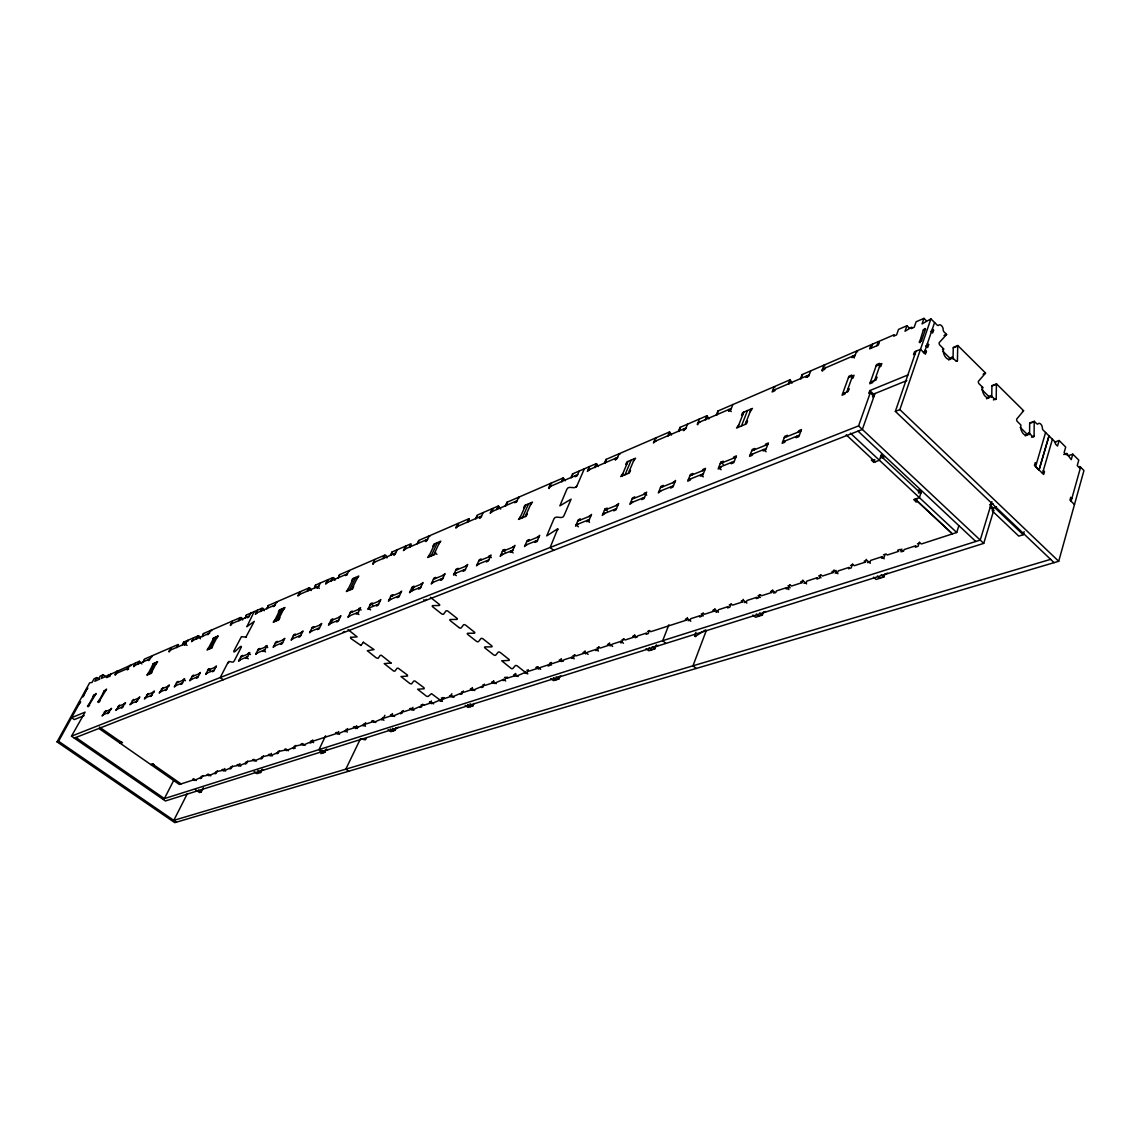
<?xml version="1.0" encoding="UTF-8"?>
<svg xmlns="http://www.w3.org/2000/svg" width="1141" height="1141" viewBox="0 0 1141 1141"><rect width="100%" height="100%" fill="white"/><g stroke="black" fill="none" stroke-linecap="round" stroke-linejoin="round"><path stroke-width="1.5" d="M1031.45 437.16L1034.088 436.204L1034.202 421.742A1.883 1.112 70 0 1 1034.274 421.3L1029.753 422.954A1.868 1.112 70 0 0 1029.681 423.397L1029.581 434.621M993.383 399.92L996.207 398.837L996.407 384.303A1.897 1.141 69.3 0 1 996.492 383.861L991.985 385.601A1.897 1.141 69.3 0 0 991.914 386.057L991.743 397.339M956.301 361.055L957.427 360.599L957.727 345.994A1.925 1.17 68.4 0 1 957.812 345.538L953.348 347.392A1.925 1.17 68.4 0 0 953.263 347.834L953.02 359.173M925.494 329.136L924.952 328.494L923.369 329.877L919.446 342.457L921.4 341.059L925.494 329.136L923.269 330.091M391.063 663.035L381.379 655.305L380.224 655.362L378.085 658.343L376.216 657.858L367.316 650.712L374.048 649.586L363.366 642.255M441.71 701.259L431.498 693.657L428.06 696.523L426.463 696.195L417.577 689.235L424.167 688.779L423.996 687.709L414.939 680.992L413.784 681.034L411.544 683.901L409.947 683.587L400.99 676.556L407.537 676.057L407.366 674.987L398.223 668.198L397.082 668.255L394.886 671.179L393.559 671.008L384.203 663.606L391.063 663.035M99.581 679.48L96.871 677.554L94.104 678.767L92.079 682.446L89.654 682.789L57.05 741.878L174.787 822.647L1058.705 561.286L1083.95 470.52L1079.857 466.469L1079.472 467.839L1077.232 465.614L1078.787 460.108L1072.811 454.175L1068.261 455.73M1071.085 501.241L1080.598 467.211M1072.811 454.175L1071.242 459.638L1066.764 453.49L1063.726 454.532M1066.764 453.49L1066.364 454.888L1064.111 452.635L1065.708 447.087L1059.133 440.512L1054.598 442.109M1042.517 473.33L1052.43 439.285M1039.052 469.935L1049.007 435.905L1039.052 469.964L1034.431 465.442L1035.258 462.59L1036.427 463.731M992.684 511.311L1018.785 536.127L1023.206 534.744L1024.119 531.62M1059.133 440.512L1057.522 446.074L1055.254 443.82L1055.639 442.48L1043.174 430.128A1.868 1.098 70.2 0 1 1042.375 428.132A3.737 2.211 70.1 0 0 1040.763 424.124A3.737 2.211 70.1 0 0 1038.053 423.839A1.868 1.112 70.1 0 1 1036.698 423.696L1034.274 421.3M1045.584 432.525L1035.586 466.569L1043.673 474.471L1044.5 471.632L1043.345 470.506M84.092 715.621L74.336 719.586L71.598 717.675L85.09 712.141L71.498 736.173L165.416 800.968L983.742 543.373L993.74 510.341L990.26 507.032M991.886 501.698L980.219 540.078L162.735 799.128M917.421 543.815L920.188 542.916L921.343 543.986L956.728 532.505L958.839 525.744M919.475 542.075L918.12 546.268L915.353 547.167L915.809 545.769L904.157 549.548L903.701 550.946L900.976 551.816L901.889 549.049M918.419 491.158L918.89 489.746L921.258 491.956L919.404 497.633L913.713 499.601L916.08 501.812L917.007 498.974M873.535 577.175L876.088 579.457L883.819 577.032L884.803 574.051L887.684 573.139M884.189 558.833L881.907 556.751L881.451 558.134L884.118 557.279L885.031 554.512M850.573 565.537L853.154 564.695L854.295 565.708L865.377 562.114L866.304 559.375M925.18 350.13L926.406 351.342L925.451 354.181L920.487 349.331L914.54 351.827L913.57 354.666L915.053 354.038M927.419 343.527L928.646 344.739L927.69 347.563L926.463 346.351M932.354 329.022L933.58 330.234L932.639 333.029L931.413 331.817M883.291 458.268L883.776 456.856L881.351 454.589L879.411 460.265L873.764 462.362L871.339 460.108L872.751 459.581M1054.07 562.656L895.357 411.388L899.864 409.605L930.913 318.881L937.146 325.071A1.925 1.17 67.9 0 0 938.615 325.285A3.851 2.339 68 0 1 941.539 325.698A3.851 2.339 68 0 1 943.193 329.82A1.925 1.17 68.1 0 0 944.035 331.888L946.588 334.427A1.94 1.17 68.1 0 1 946.402 334.769L939.2 342.628A1.94 1.184 68.3 0 0 939.742 344.996L943.607 348.846A6.746 4.108 68.5 0 0 946.231 357.96A6.746 4.108 68.5 0 0 952.122 357.233L955.744 360.813A1.925 1.17 68.6 0 0 957.427 360.599M924.21 352.968L934.579 322.518M852.627 563.825L851.243 567.904L848.647 568.746L849.118 567.391L838.207 570.914L837.751 572.269L835.198 573.096L836.125 570.4M895.357 411.388L916.023 351.2M821.021 577.859L818.767 575.863L821.263 575.05L822.404 576.048L833.13 572.568L834.057 569.872M873.764 462.362L874.748 459.538M926.392 320.764L923.953 318.353L922.056 323.901L930.913 318.881M909.363 328.137L906.938 325.741L905.013 331.261L911.759 327.167L911.288 328.551L914.198 327.282L916.123 321.762L923.953 318.353M820.593 574.85L819.423 578.202L816.913 579.015L817.384 577.674L806.83 581.097L806.359 582.423L803.892 583.222M71.498 736.173L858.574 425.893L870.255 392.832L873.977 396.383M874.591 380.552L880.381 364.179M872.551 396.968L873.55 394.13L906.824 380.566M875.004 393.474L862.354 429.43L74.293 738.099M790.214 587.829L787.975 585.861L790.399 585.076L791.512 586.06L801.909 582.694L802.85 580.027M907.851 374.99L869.827 390.579L868.814 393.417L870.255 392.832M873.165 381.151L872.665 382.563L869.799 383.747L876.588 364.592L879.44 363.394L878.955 364.778M876.887 345.723L878.342 341.615M871.025 348.247L872.494 344.154M788.902 589.583L786.662 587.629L786.192 588.956L788.616 588.171L789.8 584.848M854.324 357.96L852.512 356.22L852.013 357.575L854.766 356.391L856.734 350.972L857.647 351.827M752.932 615.042L755.542 617.267L762.359 615.127L763.386 612.289M760.362 597.47L758.137 595.559L760.491 594.789L761.603 595.759L771.673 592.493L772.628 589.854M845.367 392.647L844.868 394.044L842.072 395.2L848.947 376.245L851.714 375.075L851.215 376.459M846.765 392.076L852.612 375.874M557.892 529.709L557.749 528.825L550.176 547.466L553.656 550.347M527.085 673.689L517.429 666.059A1.469 0.713 23.2 0 0 515.276 665.659L512.751 668.626L511.482 668.683L501.698 660.796L508.658 660.439A1.469 0.713 23.4 0 0 508.815 659.256L500.329 652.566A1.469 0.727 23.5 0 0 498.175 652.153L495.693 655.191A1.469 0.713 23.6 0 1 493.554 654.777L485.053 648.088A1.469 0.713 23.8 0 1 485.182 646.89L491.514 646.89A1.469 0.727 23.7 0 0 491.643 645.706L483.085 638.931A1.469 0.727 23.9 0 0 480.931 638.546L478.493 641.627A1.469 0.727 23.9 0 1 476.353 641.228L467.767 634.467A1.469 0.727 24.1 0 1 467.881 633.255L474.2 633.226A1.483 0.727 24 0 0 474.314 632.014L465.685 625.197A1.483 0.727 24.2 0 0 463.531 624.797L461.135 627.935A1.483 0.727 24.3 0 1 458.982 627.536M759.963 594.547L758.765 597.827L756.426 598.583L756.911 597.271L746.998 600.48L746.514 601.792L744.203 602.534M729.227 604.944L731.509 604.202L732.622 605.144L742.377 601.992L743.333 599.382M796.675 436.276L796.161 437.673L798.857 436.604L801.453 429.601L798.757 430.685L798.244 432.082M822.575 371.067L821.976 370.511L823.959 365.149L824.857 365.99M821.976 370.511L824.643 369.356L825.143 368.015M731.053 603.946L729.855 607.183L727.573 607.911L728.058 606.627L718.459 609.736L717.974 611.02L715.721 611.747L716.277 612.218M807.486 376.844L806.587 376.002L806.088 377.343L808.712 376.202L810.723 370.868M785.322 440.84L784.794 442.237L782.141 443.293L784.751 436.347L787.404 435.277L786.891 436.661M906.938 325.741L898.523 329.392L896.598 334.898L893.731 336.124L894.216 334.755L802.08 374.605L800.568 378.598A1.84 1.17 18.8 0 0 800.968 378.898M801.339 377.899L802.465 374.904A1.826 1.17 18.7 0 1 802.08 374.605M706.265 630.417A1.569 0.742 -49.4 0 1 706.179 630.859L692.986 665.802L696.21 668.469M703.398 615.898L701.202 614.043L703.412 613.33L704.51 614.257L713.966 611.191L714.936 608.624M792.025 383.134L790.342 380.153A1.811 1.155 19.1 0 0 790.057 379.81L788.545 383.79A1.811 1.155 19.1 0 1 788.83 384.118L789.957 381.151M765.226 445.404L765.754 444.02L768.349 442.979L765.725 449.882L763.129 450.923L763.657 449.54L766.096 451.75M703.027 613.059L701.815 616.254L699.604 616.967L700.089 615.684L690.776 618.707L690.291 619.977L688.109 620.69M695.967 632.242L694.741 635.451A1.555 0.742 -49.5 0 0 695.34 636.35L695.725 636.692M752.689 453.947L752.161 455.316L749.594 456.343L752.233 449.483L754.8 448.456L754.272 449.825M647.617 631.458L649.714 630.773L650.784 631.672L686.426 620.119L687.395 617.581M774.867 387.341L774.154 386.685L772.129 391.948L774.668 390.864L775.181 389.537M745.216 424.395L751.234 408.963M731.752 462.347L731.224 463.717L733.734 462.704L736.387 455.887L733.877 456.913L733.349 458.268M668.868 624.797L662.693 640.7L665.959 643.41M741.479 425.964L747.498 410.546M646.091 648.587L648.744 650.769L654.806 648.872L656.389 644.822M722.752 462.547L723.28 461.192L720.798 462.191L718.145 468.965L720.627 467.967L721.155 466.612M737.756 427.518L743.789 412.129M649.429 630.474L648.202 633.597L646.134 634.268L646.619 633.013L637.848 635.865L635.295 637.762M702.514 470.705L703.056 469.365L705.48 468.38L702.813 475.112L700.389 476.082L700.916 474.727L703.327 476.852M728.999 411.302L728.928 409.462L731.267 411.601M728.414 410.76L730.825 409.719L732.879 404.542M622.002 639.773L624.027 639.117L625.097 640.001L633.74 637.191L634.724 634.724M621.089 642.968L623.813 638.803M690.662 478.849L690.134 480.19L687.738 481.145L690.405 474.471L692.801 473.501L692.273 474.841M790.057 379.81L717.917 411.017L716.377 414.868A1.74 1.07 20.7 0 0 716.762 415.153L717.917 412.258M708.932 418.904L707.206 416.094A1.726 1.055 21 0 0 706.921 415.766L705.38 419.617A1.726 1.055 21 0 1 705.666 419.931M706.051 418.975L707.206 416.094M620.561 642.54L621.046 641.299L623.457 643.282M697.693 424.752L699.191 419.118M597.114 647.86L599.082 647.218L600.137 648.088L608.552 645.364L609.536 642.925M697.122 424.224L699.975 421.942M671.093 486.708L670.551 488.034L672.905 487.093L675.586 480.461L672.705 482.729M683.787 430.728L683.73 428.945L684.6 429.715M683.202 430.214L685.513 429.216L687.581 424.138M598.34 651.083L596.215 649.357L595.716 650.57L597.684 649.942L598.911 646.904M661.181 490.687L658.314 492.941L661.01 486.351L663.32 485.41L662.793 486.722M572.925 655.718L574.836 655.091L575.891 655.947L584.064 653.294L585.048 650.883M706.921 415.766L680.007 427.419L678.453 431.212A1.712 1.027 21.5 0 0 678.824 431.483L679.993 428.645M87.886 688.123C83.764 692.359 79.399 705.38 87.044 688.579M642.226 498.303L641.684 499.615L643.966 498.703L646.662 492.142L643.852 494.367M671.464 435.021L669.738 432.296A1.683 1.013 21.8 0 0 669.453 431.983L667.899 435.762A1.683 1.013 21.8 0 1 668.184 436.076M668.569 435.12L669.738 432.296M574.18 658.87L572.069 657.173L571.57 658.386L573.481 657.772L574.722 654.763M656.175 440.811L653.422 443.022L655.505 438.016L656.189 438.629M550.761 678.496L553.485 680.649L558.905 678.952L559.974 676.371M632.627 502.154L629.846 504.365L632.556 497.847L634.795 496.934L634.253 498.246M551.502 665.018L549.42 663.349L551.274 662.75L552.315 663.591L560.26 661.01L561.258 658.628M628.32 473.372L634.496 458.682M614.286 509.514L613.744 510.811L615.94 509.927L618.664 503.452L615.912 505.634M551.203 662.408L549.962 665.374L548.108 665.973L548.607 664.789L540.777 667.328L538.438 669.097M604.987 513.25L602.263 515.418L604.987 508.986L607.155 508.102L606.613 509.385M621.774 476.125L627.949 461.463M625.04 474.756L631.215 460.08M537.867 666.743L537.111 668.512L536.327 667.1M615.541 460.065L615.498 458.34L616.34 459.081M527.855 673.818L525.787 672.177L525.288 673.361L527.085 672.776L528.326 669.838M526.8 670.195L529.395 671.022L537.111 668.512M614.97 459.566L617.096 458.653L619.192 453.719L619.877 454.318M504.55 677.426L507.089 678.239L514.605 675.814L515.604 673.475M514.605 675.814L513.564 675.001L515.604 673.832M588.856 516.559L591.537 514.42L588.813 520.809L586.674 521.665L587.216 520.396L589.54 522.35M507.089 678.239L507.588 677.084M578.202 524.004L575.549 526.129L578.287 519.768L580.384 518.927L579.842 520.196M669.453 431.983L606.014 459.424L604.445 463.103A1.64 0.956 22.9 0 0 604.801 463.36L605.985 460.607M598.34 466.498L596.6 463.916A1.612 0.941 23.1 0 0 596.315 463.617L594.732 467.282A1.612 0.927 23.1 0 1 595.017 467.582M505.634 680.992L503.58 679.38L503.081 680.549L504.835 679.979L506.076 677.069M595.417 466.655L596.6 463.916M557.578 528.825L546.739 535.899L553.913 518.913C555.624 514.62 562.271 520.039 563.968 515.732L571.099 499.159L559.86 505.862L566.906 489.189C568.617 484.954 575.235 490.102 576.947 485.838L584.349 468.794M482.643 685.042L485.381 685.285L492.698 682.903L493.696 680.606M589.483 466.569L587.373 471.447L589.968 469.336M484.412 684.115L483.171 686.982L481.459 687.538L481.958 686.383L472.559 690.419M575.62 475.512L575.093 476.724L577.132 475.854L579.243 471.005M570.956 477.523L572.54 473.9L596.315 463.617M571.327 477.779L572.112 475.968M465.186 705.323L467.981 707.463L472.859 705.937L473.929 703.469M565.251 480.746L563.497 478.222A1.583 0.899 23.6 0 0 563.212 477.936L561.629 481.545A1.583 0.899 23.6 0 1 561.914 481.83M535.543 541.134L534.986 542.389L536.997 541.59L539.736 535.343L537.183 537.397M562.313 480.931L563.497 478.222M461.563 691.888L464.244 692.131L471.376 689.82L472.374 687.538M549.306 488.533L548.75 488.063L551.26 486.009M527.071 544.542L524.532 546.582L527.285 540.378L529.267 539.579L528.711 540.82M463.332 690.975L462.076 693.799L460.422 694.341L460.921 693.215L451.736 697.151M548.75 488.063L550.875 483.271L551.531 483.841M441.282 697.992L443.664 698.805L444.163 697.679M525.245 516.573L531.506 502.553M512.509 547.352L515.005 545.341L512.266 551.502L510.312 552.287L510.868 551.046L513.136 552.914M443.664 698.805L450.595 696.552L451.85 693.728M502.639 554.355L500.172 556.352L502.91 550.219L504.835 549.449L504.293 550.675M519.455 518.998L525.701 505.021M442.423 701.387L440.426 699.847L439.913 700.973L441.538 700.446L442.908 697.465M522.336 517.786L528.597 503.794M431.369 700.888L430.371 703.113L429.615 701.786M486.907 560.673L486.366 561.885L488.248 561.13L491.001 555.039L488.562 557.022M422.783 704.154L421.528 706.921L419.945 707.434L420.444 706.322L411.716 710.101L412.956 707.334M421.029 705.052L423.867 704.753M516.032 502.225L515.204 501.541L514.677 502.725L516.559 501.912L518.684 497.205L519.34 497.747M478.92 563.868L476.51 565.836L479.263 559.775L481.131 559.019L480.575 560.231M563.212 477.936L506.975 502.268L505.392 505.777A1.54 0.841 24.4 0 0 505.734 506.019L506.932 503.381M388.097 729.655L390.807 731.681L395.228 730.297L396.298 727.929M496.763 509.485L498.36 505.991A1.526 0.827 24.6 0 1 498.631 506.262L500.685 509.057M497.447 508.886L498.631 506.262M463.66 570.001L463.103 571.213L464.943 570.471L467.696 564.453L465.3 566.392M492.527 511.311L490.159 513.265L492.284 508.615L493.112 509.285M403.272 710.486L402.017 713.239L400.477 713.738L400.976 712.64L392.447 716.334M479.776 518.413L479.776 516.816L480.589 517.472M479.234 517.971L481.046 517.187L483.171 512.566M455.901 573.124L453.533 575.05L456.286 569.059L458.097 568.332L457.555 569.53M382.52 717.561L385.016 717.817L391.434 715.735L392.433 713.553M383.961 720.256L382.007 718.787L381.508 719.871L383.005 719.386L384.874 715.321M477.166 516.245L475.968 518.841A1.512 0.813 24.8 0 1 475.626 518.599L477.223 515.133L498.36 505.991M441.054 579.086L440.512 580.27L442.294 579.557L445.047 573.609L442.708 575.506M467.981 521.58L469.179 518.998A1.498 0.799 24.9 0 0 468.908 518.727L467.311 522.179A1.498 0.799 24.9 0 1 467.582 522.45M223.265 679.751L220.242 677.54L227.858 662.721C228.942 659.498 233.149 664.176 234.233 660.924L241.25 647.247C242.348 642.854 232.835 655.433 233.876 651.026L241.407 636.692L246.413 637.177M246.028 636.892L254.286 621.36L246.784 626.751M365.448 726.232L363.494 724.777L362.995 725.861L364.464 725.391L365.705 722.695M458.069 526.158L455.772 528.069L457.912 523.491L458.554 524.019M360.442 738.798L345.823 769.148L348.675 771.23M433.523 582.11L431.212 583.992L433.965 578.073L435.734 577.375L435.177 578.544M355.835 728.685L356.605 725.662M355.35 728.329L363.494 724.777M347.377 732.066L345.438 730.639L344.939 731.695L346.365 731.238L347.62 728.586M411.787 590.838L409.519 592.692L412.272 586.845L413.983 586.16L413.427 587.33M412.201 590.667L413.841 587.159M428.503 557.108L434.778 543.744M431.084 556.024L437.36 542.645M433.68 554.94L439.955 541.547M419.104 587.9L418.547 589.07L420.287 588.385L423.04 582.495L420.758 584.363M338.734 731.467L337.479 734.105L345.438 730.639M397.767 596.472L397.211 597.627L398.894 596.957L401.646 591.138L399.407 592.978M320.806 753.63L324.814 752.375L326.426 748.981M425.893 541.576L425.893 540.021L426.691 540.663M325.599 735.774L319.009 749.608L321.905 751.719M390.636 599.325L388.425 601.15L391.178 595.374L392.846 594.703L392.29 595.859M417.121 543.801L418.718 540.449L468.908 518.727M417.863 543.187L419.061 540.663M312.72 739.938L311.464 742.534L310.11 742.976L310.609 741.935L303.007 745.273M406.367 546.753L405.583 546.125L403.443 550.575L405.625 548.75M409.419 547.124L411.017 543.772L392.076 551.973L390.479 555.282M409.676 547.38L410.874 544.87M397.41 549.662L394.187 555.196M370.069 607.582L367.901 609.38L370.654 603.66L372.266 603.004L371.724 604.145M377.001 604.801L376.444 605.957L378.085 605.3L380.837 599.538L378.655 601.35M295.89 745.401L293.779 748.753M391.22 554.669L392.076 551.973M393.659 554.783L394.201 553.685L394.986 554.298M358.459 609.508L360.599 607.725L357.846 613.416L356.249 614.058L356.805 612.917L358.944 614.557M386.942 557.963C384.973 549.149 381.051 564.267 384.503 556.266M293.308 748.41L293.808 747.384L295.12 748.325M279.445 750.749L278.204 753.302L276.906 753.716L277.406 752.703L270.132 755.913L271.373 753.374M373.164 564.239L374.761 559.461M372.636 563.839L374.747 562.057M350.059 615.627L347.934 617.381L350.686 611.733L352.255 611.091L351.713 612.218M351.785 589.255L358.046 576.433M337.151 620.804L336.595 621.931L338.15 621.303L340.888 615.684L338.791 617.438M263.386 755.97L262.145 758.494L260.875 758.908L261.375 757.895L254.258 761.047M330.576 623.442L328.494 625.182L331.232 619.592L332.773 618.964L332.231 620.076M330.947 623.3L332.601 619.934M347.135 591.209L353.396 578.416M349.46 590.239L355.721 577.432M254.115 771.573L257.01 773.641L260.69 772.486L262.273 769.219M318.011 628.491L317.455 629.604L318.967 629.005L321.705 623.442L319.651 625.154M346.636 575.107L345.851 574.508L345.324 575.577L346.85 574.936L348.975 570.614L349.588 571.099M311.607 631.059L309.568 632.77L312.306 627.236L313.804 626.637L313.262 627.735M384.631 555.182L339.562 574.679L338.292 578.116M247.697 761.076L246.456 763.571L245.215 763.971L245.714 762.972L238.74 766.067L239.981 763.586M338.692 577.317L339.562 574.679M327.624 582.366L325.613 584.064L327.738 579.799L328.494 580.384M334.926 580.341C332.915 571.912 329.121 586.417 332.487 578.729M317.312 588.243L317.341 586.788L319.366 588.357M316.813 587.857L318.268 587.23L320.393 582.98M293.137 638.475L291.126 640.158L293.865 634.681L295.319 634.096L294.777 635.195M232.35 766.053L231.124 768.535L229.911 768.92L230.396 767.936L223.579 770.974L224.806 768.506M299.37 635.979L298.814 637.077L300.283 636.493L303.021 630.987L301.01 632.685M332.63 577.688L315.572 585.062L314.317 588.442M314.702 587.644L315.572 585.062M576.932 485.852L575.806 487.264M299.798 594.347L297.858 596.016L299.969 591.808L300.568 592.279M195.411 789.686L199.532 792.553L201.201 792.025L203.369 787.746M275.124 645.706L273.155 647.361L275.894 641.955L277.306 641.37L276.764 642.454M311.151 590.567C309.182 582.252 305.317 596.643 308.726 588.984M217.346 770.931L216.12 773.384L214.936 773.769L215.435 772.785L208.746 775.766M281.199 643.267L280.657 644.365L282.084 643.781L284.822 638.347L282.84 640.001M202.684 775.709L201.458 778.133L200.303 778.504L200.787 777.534L194.241 780.458M257.581 652.752L255.641 654.392L258.365 649.029L259.749 648.473L259.207 649.543M273.926 621.888L280.13 609.622M187.424 793.48L173.803 820.365L1050.604 559.347M276.008 621.018L282.226 608.738M278.104 620.134L284.323 607.839M265.126 647.147L267.08 645.506L264.355 650.898L262.943 651.454L263.5 650.384L265.539 651.91M273.726 605.586L273.198 606.613L274.567 606.028L276.678 601.892L277.277 602.334M240.466 659.626L238.569 661.238L241.279 655.932L242.634 655.39L242.092 656.446M308.869 587.957L268.178 605.571L266.908 608.852M267.294 608.082L268.178 605.571M247.868 654.121L249.765 652.495L247.055 657.829L245.686 658.386L246.228 657.316L248.267 658.813M257.467 610.193L255.37 614.286L257.238 612.688M264.17 610.763C262.173 602.805 258.422 616.639 261.76 609.28M173.831 780.187L164.404 798.586L75.862 737.485M247.925 616.696L247.397 617.723L248.724 617.153L250.82 613.074M254.143 611.633L247.126 626.252M366.232 738.655L365.177 739.867L360.57 738.726M212.982 670.666L212.44 671.707L213.738 671.193L216.433 665.973L214.594 667.542M242.648 620.019C240.651 612.204 236.929 625.839 240.238 618.565M261.902 608.281L246.47 614.956L245.201 618.208M245.586 617.438L246.47 614.956M230.71 625.468L232.322 621.075M209.103 669.753L209.644 668.712L208.361 669.239L205.665 674.431L207.491 672.876M230.225 625.111L232.037 623.542M207.676 649.643L213.838 637.862M209.573 648.844L215.735 637.063M211.47 648.059L217.631 636.25M196.951 677.098L196.409 678.139L197.678 677.626L200.374 672.463L198.563 674.003M191.588 679.252L189.791 680.792L192.487 675.643L193.742 675.144L193.2 676.171M176.071 685.484L174.302 686.996L176.983 681.904L178.21 681.419L177.682 682.432M240.38 617.581L203.455 633.555L202.199 636.721M202.585 635.979L203.455 633.555M181.305 683.388L180.763 684.415L182.004 683.915L184.685 678.795L182.917 680.321M208.375 633.74L207.847 634.738L211.185 630.217L211.755 630.645M166.03 689.521L165.488 690.533L169.381 684.985L167.627 686.483M193.728 637.762L191.645 641.698L193.385 640.201M200.388 638.789C198.406 630.032 194.084 644.223 197.607 636.978M197.75 636.022L183.715 642.098L182.46 645.221M182.845 644.48L183.715 642.098M184.871 645.178L184.913 643.838L187.067 645.407M160.91 691.574L159.184 693.058L163.049 687.538L162.521 688.551M146.119 697.522L144.408 698.991L148.244 693.528L147.717 694.527M151.111 695.511L150.569 696.509L154.42 691.032L152.709 692.501M178.424 644.708L176.869 647.617L178.039 645.435M169.239 651.896L171.407 648.088M168.768 651.554L170.465 650.07M131.657 703.327L129.974 704.767L133.768 699.376L133.24 700.36M147.46 674.873L153.536 663.549M149.186 674.16L155.262 662.807M150.926 673.432L157.002 662.08M136.535 701.358L135.993 702.357L139.815 696.923L138.118 698.392M144.422 659.954L143.053 661.965L144.522 659.056L178.181 644.494M122.287 707.092L121.759 708.062L125.524 702.699L123.87 704.14M148.843 660.668L148.886 659.37M148.373 660.325L152.124 656.403M135.636 662.892L133.583 666.686L135.208 665.26M141.912 663.919L139.316 661.309L138.018 664.362M138.403 663.648L139.559 661.509M117.509 709.003L115.869 710.429L119.634 705.081L119.106 706.065M127.435 669.867L127.478 668.583L128.534 669.396M103.688 714.551L102.077 715.963L105.799 710.672L105.272 711.642M108.352 712.683L107.824 713.653L111.576 708.333L109.935 709.759M115.369 675.044L116.953 670.979L117.651 671.464M114.913 674.716L116.51 673.318M107.14 677.355L108.666 674.559M109.351 676.399L110.891 673.604M98.44 701.758L104.473 690.704M98.967 701.53L98.454 702.485L106.584 689.093L105.001 690.49M105.956 676.727L103.232 674.802L101.207 678.496L139.316 661.309M88.014 706.065L94.033 695.097M88.542 705.851L88.028 706.792L96.129 693.5L94.56 694.883M57.05 741.878L58.576 741.265L80.17 702.129M96.871 677.554L94.846 681.248L98.14 679.822L100.166 676.128L103.232 674.802M344.639 631.486L343.013 632.299M426.506 599.382L425.935 600.195A1.498 0.742 25 0 1 423.782 599.795M350.587 637.348L350.815 638.461L360.927 645.449M957.812 345.538L985.524 373.007A1.911 1.141 69 0 1 985.353 373.349L978.408 381.294A1.911 1.155 69.1 0 0 978.949 383.633L982.729 387.398A6.675 4.022 69.3 0 0 985.325 396.412A6.675 4.022 69.3 0 0 991.03 395.585L994.581 399.079A1.897 1.141 69.5 0 0 996.207 398.837M363.366 642.255L360.927 645.449M228.927 661.48L228.229 663.007M695.34 636.35L705.566 629.946M108.153 675.486L106.612 677.583L109.893 676.171L110.377 674.531M872.009 345.509L870.597 346.122L869.627 348.846L878.299 345.11L879.269 342.371L877.857 342.985M115.426 673.789L128.576 668.113M134.096 665.731L150.027 658.87M169.282 650.584L186.126 643.324M192.173 640.714L209.616 633.198M230.753 624.098L249.237 616.126M255.898 613.259L275.095 604.987M298.386 594.96L318.795 586.16M326.141 582.994L347.377 573.852M373.164 562.741L395.827 552.986M403.985 549.463L427.59 539.294M456.314 526.914L481.588 516.032M490.701 512.109L517.087 500.728M549.277 486.865L577.66 474.642M587.9 470.22L617.623 457.413M653.936 441.767L686.026 427.946M697.636 422.954L731.338 408.421M772.642 390.636L809.226 374.876M822.476 369.171L855.265 355.036M126.965 669.539L130.117 665.289L130.801 665.788M184.4 644.822L187.68 640.386L188.393 640.914M425.365 541.148L427.048 540.42L429.187 535.913L429.815 536.427M930.614 331.503L933.58 330.234M152.495 665.488L152.965 663.791L157.586 661.823L155.96 664.019M212.782 639.887L213.196 638.133L218.259 635.979L216.576 638.261M279.074 611.719L278.375 612.018L279.445 609.922L285.022 607.54L283.268 609.936M352.327 580.598L351.556 580.926L352.626 578.744L358.816 576.105L356.976 578.63M433.708 546.04L432.853 546.396L433.922 544.114L440.811 541.176L438.871 543.843M524.632 507.417L523.676 507.816L524.746 505.434L532.476 502.14L530.437 504.95M626.894 463.973L625.81 464.43L626.865 461.934L635.594 458.211L633.44 461.192M742.762 414.754L741.522 415.281L742.549 412.657L752.475 408.421L750.207 411.587M82.808 696.267L83.578 695.939M921.486 340.845L919.261 341.787L920.188 342.685M944.363 335.368L946.588 334.427M944.178 335.711L946.402 334.769M95.616 694.441L93.505 695.325L93.006 696.98M106.07 690.034L103.931 690.933L103.432 692.601M848.448 377.628L854.01 375.289L853.012 378.056L851.614 378.641M876.103 365.99L881.822 363.58L880.823 366.375L879.397 366.974M925.679 345.994L928.646 344.739M148.501 672.933L146.889 675.115L151.496 673.19L151.967 671.479M208.732 647.617L207.049 649.914L212.112 647.788L212.526 646.02M274.981 619.777L273.227 622.187L278.803 619.848L279.873 617.723L279.174 618.023M348.219 589.013L346.365 591.523L352.555 588.941L353.624 586.731L352.854 587.059M429.587 554.811L427.647 557.478L434.536 554.583L435.62 552.273L434.75 552.643L436.917 554.369M520.524 516.602L518.485 519.412L526.215 516.16L527.299 513.75L526.315 514.163M622.843 473.601L620.69 476.581L629.418 472.916L630.488 470.392L629.39 470.848M738.798 424.866L736.53 428.032L746.456 423.867L747.498 421.214L746.257 421.742M78.629 702.77L80.683 701.915L79.143 703.983M923.426 352.583L926.406 351.342M942.495 349.303L943.607 348.846M89.055 704.182L87.5 706.279L89.597 705.409M99.467 699.861L97.898 701.972L100.037 701.087M847.763 389.281L849.161 388.71L848.162 391.491L842.586 393.802M875.589 377.742L877.03 377.143L876.031 379.967L870.298 382.335M953.263 347.834L956.614 346.45M948.656 359.928A6.746 4.108 68.5 0 0 949.883 358.146L952.122 357.233M104.188 712.084L111.048 709.317M117.979 706.507L124.997 703.683M132.099 700.816L139.273 697.921M146.547 694.997L153.892 692.031M161.323 689.036L168.839 685.998M176.456 682.931L184.157 679.822M191.945 676.67L199.832 673.49M207.819 670.266L215.891 667.014M240.737 656.988L249.223 653.565M257.823 650.099L266.523 646.59M275.338 643.025L284.266 639.431M293.323 635.779L302.479 632.085M311.764 628.334L321.163 624.541M330.69 620.704L340.346 616.81M350.13 612.86L360.043 608.852M370.098 604.801L380.295 600.694M390.621 596.529L401.09 592.293M411.716 588.014L422.498 583.664M433.409 579.257L444.491 574.793M455.73 570.258L467.14 565.651M478.707 560.987L490.445 556.252M502.368 551.445L514.463 546.568M526.728 541.618L539.194 536.584M577.731 521.038L590.981 515.689M604.445 510.269L618.122 504.75M632.014 499.145L646.12 493.454M660.468 487.663L675.058 481.787M689.877 475.797L704.953 469.721M720.271 463.546L735.859 457.256M751.705 450.852L767.836 444.348M784.238 437.73L800.925 430.998M102.604 714.993L109.465 712.241M116.396 709.445L123.413 706.636M130.502 703.783L137.69 700.902M144.95 697.992L152.295 695.04M159.726 692.059L167.242 689.036M174.844 685.983L182.546 682.889M190.333 679.765L198.22 676.599M206.193 673.39L214.28 670.152M239.111 660.168L247.597 656.76M256.197 653.308L264.897 649.814M273.712 646.277L282.64 642.697M291.682 639.06L300.839 635.38M310.11 631.658L319.523 627.892M329.05 624.056L338.692 620.176M348.476 616.254L358.402 612.275M378.641 604.145L368.443 608.239L370.597 609.893M388.967 599.995L399.45 595.787M410.061 591.523L420.844 587.201M431.769 582.809L442.851 578.359M465.485 569.273L454.089 573.852L456.3 575.635M477.052 564.624L488.804 559.903M500.714 555.125L512.808 550.276M525.088 545.341L537.554 540.335M589.355 519.54L576.105 524.86L578.416 526.8M602.819 514.135L616.497 508.629M630.388 503.053L644.508 497.39M658.856 491.628L673.447 485.766M688.265 479.819L703.341 473.757M734.262 461.349L718.673 467.596L721.098 469.75M750.122 454.974L766.253 448.499M782.669 441.909L799.37 435.206M984.398 373.449L985.524 373.007M983.1 374.234L985.353 373.349M981.602 387.84L982.729 387.398M991.914 386.057L995.28 384.745M986.466 398.737A6.661 4.022 69.3 0 0 988.776 396.455L991.03 395.585M120.076 741.436L122.472 742.52L120.29 743.333M880.952 457.912L883.776 456.856M1022.436 411.102L1023.563 410.689L996.492 383.861M1029.681 423.397L1033.061 422.156M1025.317 435.919A6.589 3.922 70.1 0 0 1026.786 433.88L1029.054 433.052L1032.519 436.475A1.883 1.112 70.2 0 0 1034.088 436.204M918.419 492.955L921.258 491.956M150.726 764.513L152.937 763.743L154.192 765.197M916.08 501.812L917.507 501.327L952.435 533.902L915.139 499.116M993.041 503.552L989.661 504.679L993.126 507.973L992.271 510.826L993.74 510.341M991.657 508.472L996.507 506.861M201.044 776.508L208.076 775.167L207.163 774.525L208.347 774.14L210.757 775.851M215.706 771.744L222.88 770.36L221.967 769.719L223.165 769.334L225.604 771.045M230.696 766.88L238.027 765.454L237.1 764.798L238.326 764.399L240.78 766.153M246.028 761.903L253.502 760.434L252.575 759.778L253.83 759.364L256.311 761.133M261.717 756.797L269.347 755.299L268.42 754.629L269.704 754.215L272.2 756.012M277.776 751.591L285.564 750.051L284.622 749.366L285.935 748.938L288.445 750.749M294.207 746.257L302.165 744.659L301.224 743.975L302.565 743.533L305.089 745.387M345.894 729.456L348.305 729.712L354.409 727.73L353.439 727.017L354.894 726.546L357.475 728.457M363.979 723.579L366.432 723.836L372.693 721.811L371.709 721.069L373.193 720.599L375.803 722.538M401.532 711.385L404.071 711.642L410.66 709.502L409.662 708.746L411.216 708.247L413.869 710.258M429.373 702.343L430.97 701.829L433.637 703.869M536.07 667.685L537.91 667.1L540.677 669.296M883.434 554.854L886.115 553.984L887.256 555.025L898.723 551.317L897.568 550.262L900.292 549.377L902.574 551.474M293.808 747.384L286.377 750.65M382.007 718.787L373.678 722.41M423.611 705.309L430.371 703.113M440.426 699.847L431.469 703.712M503.58 679.38L493.925 683.502M525.787 672.177L515.875 676.399M572.069 657.173L564.025 659.783L561.643 661.595M596.215 649.357L587.929 652.039L585.49 653.879M621.046 641.299L612.532 644.066L610.036 645.934M786.662 587.629L776.436 590.938L775.966 592.265L773.569 593.035M881.907 556.751L870.64 560.416L870.169 561.786L867.545 562.641M260.533 770.703L263.799 769.676M324.001 750.707L328.023 749.437M395.585 728.158L398.537 727.231M558.092 676.97L560.987 676.057M653.593 646.89L658.443 645.364M763.087 612.403L766.11 611.448M350.587 637.348L357.119 636.892L348.091 629.618M58.576 741.265L176.427 822.162M99.438 727.059L121.916 742.72M152.381 763.942L181.062 783.91M99.224 728.671L179.379 784.466L193.599 779.859L192.701 779.217L193.842 778.847L196.238 780.53M198.463 790.114L201.201 792.025M257.78 770.417L260.69 772.486M183.459 679.294L185.412 680.721M322.019 750.336L324.814 752.375M208.361 669.239L210.343 670.68M320.008 750.963L322.803 753.003M313.561 742.648L311.022 740.794L313.347 741.037L336.581 733.506L335.611 732.807L337.023 732.351L339.59 734.233M357.304 726.788L358.032 727.33M248.41 653.051L250.435 654.549M265.668 646.077L267.721 647.603M392.504 728.258L395.228 730.297M390.293 728.956L393.003 730.982M394.601 716.477L391.962 714.494L390.45 714.993L391.434 715.735M453.918 697.308L451.237 695.24L449.597 695.782L450.595 696.552M470.063 703.783L472.859 705.937M467.61 704.553L470.42 706.707M471.376 689.82L470.349 689.036L472.032 688.479L474.756 690.59M359.001 608.367L361.141 610.021M370.654 603.66L372.793 605.329M496.135 683.687L493.397 681.548L491.671 682.104L492.698 682.903M515.347 674.417L518.1 676.584M430.399 597.313L439.185 604.259A1.498 0.742 24.7 0 1 439.114 605.514L432.81 605.6A1.483 0.742 24.8 0 0 432.739 606.855L441.467 613.744A1.483 0.742 24.6 0 0 443.607 614.129L445.96 610.92A1.483 0.742 24.6 0 1 448.128 611.319L456.842 618.194A1.483 0.742 24.4 0 1 456.742 619.435L450.424 619.492A1.483 0.727 24.4 0 0 450.338 620.718L458.982 627.55M556.18 676.784L558.905 678.952M553.471 677.64L556.195 679.794M563.183 661.238L561.087 659.555L559.204 660.168L560.26 661.01M588.114 654.378L584.934 651.811L583.008 652.438L584.064 653.294M489.104 555.795L491.357 557.621M502.91 550.219L505.163 552.073M612.66 646.462L609.465 643.852L607.483 644.494L608.552 645.364M633.74 637.191L632.67 636.307L634.724 635.651L636.863 637.42M652.153 646.676L654.806 648.872M649.115 647.632L651.768 649.814M686.426 620.119L685.327 619.206L687.51 618.493L690.776 621.246M713.966 611.191L712.868 610.264L715.107 609.536L718.402 612.332M604.987 508.986L607.326 510.968M759.749 612.888L762.359 615.127M746.899 603.133L743.575 600.28L741.265 601.036L742.377 601.992M756.34 613.972L758.936 616.197M644.394 493.055L646.747 495.108M775.167 592.692L772.942 590.753L770.56 591.523L771.673 592.493M806.616 583.864L803.25 580.912L800.782 581.71L801.909 582.694M833.13 572.568L831.989 571.57L834.542 570.742L837.936 573.766M720.798 462.191L723.209 464.344M870.283 563.326L866.86 560.245L864.236 561.087L865.377 562.114M881.266 574.736L883.819 577.032M877.4 575.948L879.939 578.245M846.223 434.835L875.176 461.848M850.402 433.166L956.728 532.505M858.574 425.893L983.742 543.373M858.032 431.127L975.797 541.49M880.866 456.001L920.801 493.368M994.595 507.503L1023.206 534.744M869.827 390.579L873.55 394.13M899.864 409.605L1058.705 561.286M1074.48 504.564L1069.958 500.129L1070.757 497.291L1071.884 498.403M942.794 351.171L949.883 358.146M981.859 389.637L988.776 396.455M1020.211 427.404L1026.786 433.88M1023.563 410.689A1.883 1.127 69.8 0 1 1023.391 411.045L1016.702 419.061A1.883 1.127 69.9 0 0 1017.244 421.386L1020.938 425.051A6.589 3.922 70.1 0 0 1023.52 433.979A6.589 3.922 70.1 0 0 1029.054 433.052M507.331 502.511A1.54 0.841 24.4 0 1 506.975 502.268M606.384 459.68A1.64 0.956 22.9 0 1 606.014 459.424M572.91 474.157A1.597 0.913 23.4 0 1 572.54 473.9M718.302 411.302A1.74 1.084 20.7 0 1 717.917 411.017M680.378 427.69A1.712 1.041 21.5 0 1 680.007 427.419"/></g></svg>
